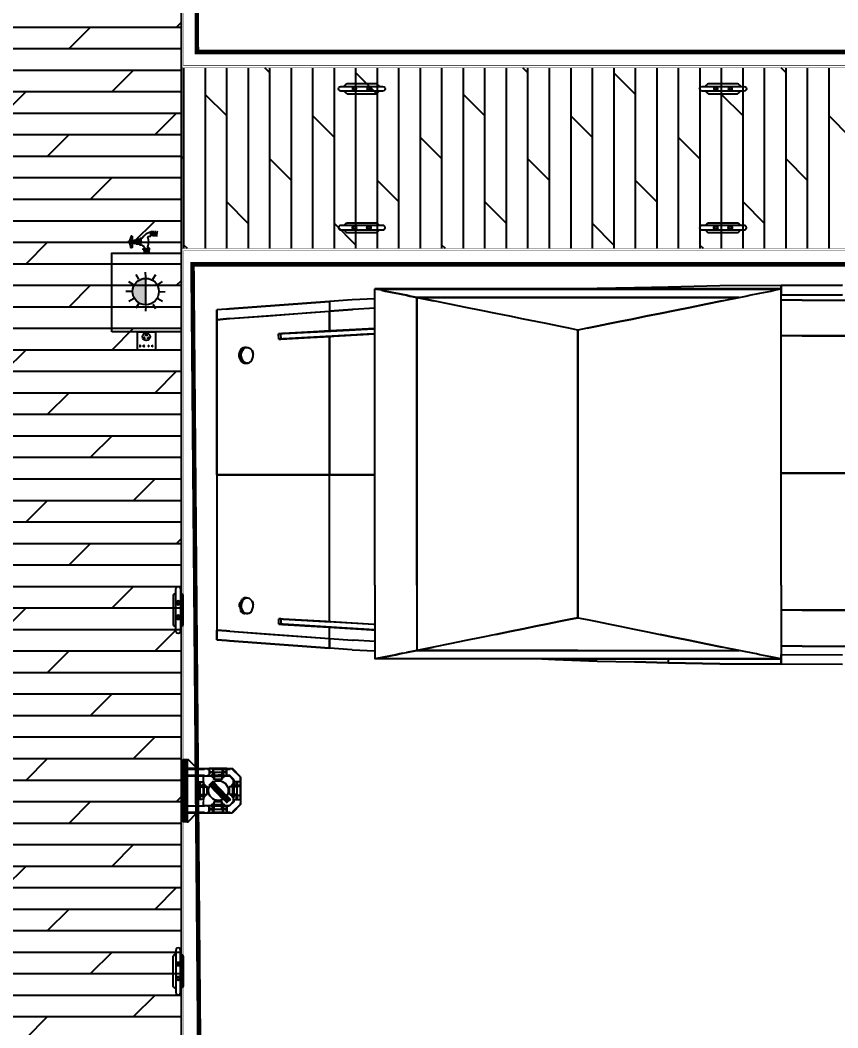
# Model space of a CAD drawing. Header units: millimetres. Extents: x -1003406 to 3312184, y 81337 to 716393.
# Drawn here: x 1480124 to 1489177, y 381044 to 392198 of the extents above; entities that cross this region are included whole.
import ezdxf

# ---------------------------------------------------------------- set-up
doc = ezdxf.new("R2010")
doc.units = ezdxf.units.MM
doc.header["$LTSCALE"] = 10
for name, pattern in [('CENTER2', [28.575, 19.05, -3.175, 3.175, -3.175]), ('DASHED2', [0.375, 0.25, -0.125]), ('DOTE', [2.42, 2, -0.2, 0.02, -0.2])]:
    doc.linetypes.add(name, pattern=pattern)
doc.layers.get('0').update_dxf_attribs({"linetype": 'CONTINUOUS'})
doc.layers.get('Defpoints').update_dxf_attribs({"linetype": 'CONTINUOUS'})
for name, color, linetype in [('DOTE', 1, 'DOTE'), ('W- bollard系船栓', 4, 'CONTINUOUS'), ('W-_ANTICOLLISION防撞措施', 192, 'CONTINUOUS'), ('W-bridge approach引桥', 4, 'CONTINUOUS'), ('W-FLOAT_BOWL浮筒', 253, 'CONTINUOUS'), ('W-MOUNTING固定方式', 5, 'CONTINUOUS'), ('W-STEEL_FRAME钢架', 3, 'CONTINUOUS'), ('W-WOOD_FLOOR木地板', 30, 'CONTINUOUS'), ('配筋率', 61, 'CONTINUOUS')]:
    doc.layers.add(name, color=color, linetype=linetype)
doc.styles.add('STANDARD_T3', font='simplex.shx', dxfattribs={"width": 0.7, "bigfont": 'gbcbig.shx'})
doc.dimstyles.new('W&&200', dxfattribs={"dimtxt": 700, "dimasz": 200, "dimexe": 500, "dimexo": 600, "dimgap": 200, "dimtad": 1, "dimdec": 0, "dimzin": 0, "dimdsep": 46, "dimtxsty": 'STANDARD_T3', "dimcen": 0.09, "dimclrd": 1, "dimclre": 1, "dimclrt": 7, "dimazin": 2, "dimtfac": 1, "dimtdec": 0, "dimtix": 1, "dimtmove": 2, "dimatfit": 3, "dimfxl": 100, "dimtolj": 1, "dimtzin": 0, "dimarcsym": 0})
doc.dimstyles.new('W&&5', dxfattribs={"dimtxt": 17.5, "dimasz": 5, "dimexe": 12.5, "dimexo": 15, "dimgap": 5, "dimtad": 1, "dimdec": 0, "dimzin": 0, "dimdsep": 46, "dimtxsty": 'STANDARD_T3', "dimcen": 0.09, "dimclrd": 1, "dimclre": 1, "dimclrt": 7, "dimazin": 2, "dimtfac": 1, "dimtdec": 0, "dimtix": 1, "dimtmove": 2, "dimatfit": 3, "dimfxl": 100, "dimtolj": 1, "dimtzin": 0, "dimarcsym": 0})

# ---------------------------------------------------------------- blocks, each defined once
blk = doc.blocks.new('*U190')
blk.add_lwpolyline([(-12, 0), (-12, 2.5), (12, 2.5), (12, 0)], close=True)
blk = doc.blocks.new('*U189')
at = {"color": 8, "linetype": 'Continuous', "lineweight": 15}
for p, q in [((-1, 2), (-2, 1)), ((0, 1), (0, -1)), ((-1, -2), (-2, -1))]:
    blk.add_line(p, q, dxfattribs=at)
at = {"color": 7, "linetype": 'Continuous', "lineweight": 15}
for p, q in [((16, 1), (0, 1)), ((0, 0), (19, 0)), ((16, 1), (16, 0)), ((19, -1), (19, 0)), ((0, -1), (19, -1))]:
    blk.add_line(p, q, dxfattribs=at)
for centre, radius, start, end in [((-3, 0), 2.9, 41.3178, 318.6822), ((-3, 0), 1.45, 41.3178, 318.6822), ((0, 3), 2.82, 221.3178, 270), ((0, -3), 2.82, 90, 138.6822), ((0, 3), 1.37, 221.3178, 270), ((0, -3), 1.37, 90, 138.6822)]:
    blk.add_arc(centre, radius, start, end, dxfattribs=at)
blk = doc.blocks.new('无头销轴_B型_D12X150')
at = {"color": 0}
for p, q in [((-72, 6), (-72, -6)), ((72, 6), (72, -6))]:
    blk.add_line(p, q, dxfattribs=at)
blk.add_lwpolyline([(-75, 4), (-75, -4), (-72, -6), (72, -6), (75, -4), (75, 4), (72, 6), (-72, 6)], close=True, dxfattribs=at)
for centre in [(-70, 0), (70, 0)]:
    blk.add_circle(centre, 1.6, dxfattribs=at)
blk = doc.blocks.new('A$C1EDE4923')
at = {"color": 3, "linetype": 'CENTER2', "ltscale": 0.5}
for p, q in [((-235, 120), (-254, 120)), ((-146, 120), (-127, 120)), ((-284, 80), (-260, 80)), ((-272, 68), (-272, 92)), ((-97, 80), (-121, 80)), ((-109, 68), (-109, 92))]:
    blk.add_line(p, q, dxfattribs=at)
at = {"linetype": 'DASHED2'}
for p, q in [((-240, 126), (-249, 126)), ((-240, 113), (-249, 113)), ((-235, 126), (-145, 126)), ((-235, 113), (-145, 113)), ((-141, 126), (-132, 126)), ((-141, 113), (-132, 113))]:
    blk.add_line(p, q, dxfattribs=at)
at = {"color": 3, "linetype": 'CENTER2'}
blk.add_line((-241, 120), (-140, 120), dxfattribs=at)
for p, q in [((-232, 80), (-232, 160)), ((-148, 80), (-148, 160))]:
    blk.add_line(p, q)
for points in [[(-94, 40), (-94, 120), (-287, 120), (-287, 40)], [(-249, 142), (-240, 142), (-240, 40), (-249, 40)], [(-232, 160), (-148, 160), (-145, 157), (-145, 83), (-148, 80), (-232, 80), (-235, 83), (-235, 157)], [(-132, 142), (-141, 142), (-141, 40), (-132, 40)]]:
    blk.add_lwpolyline(points, close=True)
for centre in [(-272, 80), (-109, 80)]:
    blk.add_circle(centre, 7)
at = {"xscale": -1}
for name, p, rotation in [('无头销轴_B型_D12X150', (-190, 120), 180), ('*U189', (-260, 114), 270), ('*U190', (-249, 120), 90), ('*U190', (-237, 120), 90)]:
    blk.add_blockref(name, p, dxfattribs=dict(at, rotation=rotation))
for name, p, rotation in [('*U190', (-143, 120), 270), ('*U190', (-132, 120), 270), ('*U189', (-121, 114), 90)]:
    blk.add_blockref(name, p, dxfattribs=dict(rotation=rotation))
blk = doc.blocks.new('*D175')
at = {"color": 1, "lineweight": -2, "transparency": 16777216}
for p, q in [((-78, 311), (78, 464)), ((121, 506), (82, 468)), ((-82, 307), (-85, 304))]:
    blk.add_line(p, q, dxfattribs=at)
at = {"color": 1, "transparency": 16777216}
for points in [[(81, 468), (82, 467), (78, 464)], [(-82, 308), (-81, 307), (-78, 311)]]:
    blk.add_solid(points, dxfattribs=at)
at = {"layer": 'Defpoints', "color": 0, "transparency": 16777216}
for p in [(78, 464), (-78, 311)]:
    blk.add_point(p, dxfattribs=at)
at = {"color": 7, "transparency": 16777216, "insert": (93, 499), "char_height": 17.5, "attachment_point": 5, "rotation": 44.4737, "style": 'STANDARD_T3'}
blk.add_mtext('\\A1;∅219', dxfattribs=at)
blk = doc.blocks.new('A$C5dbce5db')
blk.add_hatch(color=3).paths.add_polyline_path([(793, 392, 1), (501, 392)])
at = {"color": 5}
for p, q in [((37, 450), (53, 450)), ((37, 415), (53, 415)), ((37, 356), (53, 356)), ((124, 403), (140, 403)), ((124, 368), (140, 368)), ((37, 321), (53, 321))]:
    blk.add_line(p, q, dxfattribs=at)
blk.add_line((501, 392), (793, 392))
at = {"color": 3}
blk.add_lwpolyline([(200, 768), (1071, 768), (1071, 0), (200, 0)], close=True, dxfattribs=at)
at = {"color": 0}
for points in [[(567, 528), (537, 578)], [(649, 551), (647, 611)], [(724, 531), (753, 579)], [(510, 471), (463, 501)], [(786, 469), (836, 499)], [(490, 391), (430, 394)], [(804, 392), (863, 394)], [(508, 315), (458, 285)], [(570, 257), (540, 205)], [(644, 232), (647, 178)], [(727, 255), (757, 205)], [(784, 312), (836, 282)]]:
    blk.add_lwpolyline(points, dxfattribs=at)
at = {"color": 3}
for points in [[(1260, 543), (1136, 543), (1131, 554), (1186, 568)], [(1179, 541), (1186, 579), (1208, 578)], [(1208, 578), (1212, 545)], [(1260, 543), (1261, 554), (1208, 572)], [(1157, 429), (1159, 456)], [(1234, 447), (1158, 450)], [(1170, 461), (1159, 456)], [(1234, 452), (1159, 456)], [(1170, 461), (1171, 477)], [(1170, 461), (1224, 458), (1234, 452)], [(1171, 477), (1176, 482), (1181, 476)], [(1215, 496), (1177, 498), (1176, 482)], [(1219, 480), (1176, 482)], [(1211, 523), (1184, 519), (1178, 514)], [(1178, 509), (1178, 514)], [(1215, 507), (1178, 509)], [(1181, 476), (1209, 480)], [(1181, 476), (1181, 460)], [(1182, 498), (1183, 509)], [(1185, 541), (1184, 519)], [(1189, 519), (1188, 508)], [(1206, 540), (1205, 524)], [(1205, 524), (1205, 508)], [(1208, 459), (1209, 480), (1225, 480)], [(1209, 497), (1210, 507)], [(1211, 523), (1216, 518), (1215, 507)], [(1215, 496), (1219, 480)], [(1224, 458), (1225, 480)], [(1259, 413), (1239, 430), (1234, 452)], [(1075, 406), (1073, 362)], [(1100, 367), (1073, 362)], [(1102, 404), (1075, 406)], [(1081, 411), (1078, 357)], [(1111, 361), (1078, 357)], [(1108, 409), (1081, 411)], [(1102, 410), (1100, 361)], [(1122, 371), (1106, 372)], [(1123, 398), (1107, 399)], [(1108, 420), (1124, 419)], [(1108, 420), (1110, 350), (1126, 349)], [(1123, 398), (1122, 371), (1126, 349)], [(1124, 419), (1123, 398)], [(1135, 408), (1124, 409)], [(1126, 349), (1133, 365), (1149, 370)], [(1157, 429), (1151, 413), (1135, 408)], [(1241, 370), (1197, 362), (1149, 370)], [(1241, 370), (1257, 364), (1262, 348)], [(1259, 413), (1290, 384), (1305, 351), (1310, 335)], [(1262, 348), (1261, 337)], [(1261, 337), (1310, 335)], [(1266, 326), (1266, 331), (1266, 337)], [(1268, 261), (1266, 337)], [(1271, 326), (1272, 331), (1272, 336)], [(1277, 325), (1277, 331), (1277, 336)], [(1279, 260), (1277, 336)], [(1282, 325), (1282, 331), (1283, 336)], [(1288, 325), (1288, 330), (1288, 336)], [(1290, 260), (1288, 336)], [(1293, 319), (1293, 325), (1293, 335)], [(1298, 319), (1298, 324), (1299, 335)], [(1301, 259), (1299, 335)], [(1304, 319), (1304, 324), (1304, 335)], [(1263, 261), (1263, 267), (1264, 277)], [(1264, 283), (1264, 288), (1265, 299)], [(1265, 304), (1265, 310), (1266, 321)], [(1269, 283), (1269, 288), (1270, 299)], [(1274, 261), (1274, 266), (1274, 271), (1269, 277)], [(1270, 304), (1271, 309), (1271, 320)], [(1274, 261), (1274, 266), (1274, 277)], [(1275, 282), (1275, 288), (1275, 298)], [(1276, 304), (1276, 309), (1276, 320)], [(1280, 277), (1280, 282), (1281, 298)], [(1281, 303), (1281, 309), (1282, 320)], [(1284, 260), (1285, 271)], [(1284, 260), (1285, 271)], [(1285, 276), (1285, 282), (1286, 293)], [(1286, 298), (1286, 303), (1287, 319)], [(1295, 260), (1295, 265), (1290, 271)], [(1291, 276), (1291, 281), (1291, 292)], [(1292, 298), (1292, 303), (1292, 314)], [(1295, 260), (1296, 270)], [(1296, 276), (1296, 281), (1297, 292)], [(1297, 297), (1297, 303), (1298, 314)], [(1301, 275), (1302, 281), (1302, 292)], [(1306, 259), (1306, 264), (1301, 270)], [(1302, 297), (1303, 302), (1303, 313)], [(1306, 259), (1307, 270)], [(1307, 275), (1307, 281), (1308, 291)], [(1308, 297), (1308, 302), (1309, 313)], [(1309, 318), (1309, 324), (1310, 335)]]:
    blk.add_lwpolyline(points, dxfattribs=at)
blk.add_lwpolyline([(0, 484), (200, 484), (200, 284), (0, 284)], close=True)
at = {"color": 0}
blk.add_circle((647, 392), 146, dxfattribs=at)
at = {"color": 5}
for centre, radius in [((147, 386), 41.3), ((167, 386), 8)]:
    blk.add_circle(centre, radius, dxfattribs=at)
for centre, start, end in [((45, 450), 0, 180), ((45, 415), 180, 0), ((45, 356), 0, 180), ((132, 403), 0, 180), ((132, 368), 180, 0), ((45, 321), 180, 0)]:
    blk.add_arc(centre, 8, start, end, dxfattribs=at)
blk = doc.blocks.new('$matou$00000081')
at = {"elevation": 0}
for points in [[(115.4, -12.5, 1.151757), (115.4, 12.5), (-115.4, 12.5, 1.151757), (-115.4, -12.5), (115.4, -12.5)], [(-96.2, 12.5, -0.182727), (-79.9, 27.6), (80.9, 27.6, -0.182727), (97.2, 12.5)], [(97.2, -12.5, -0.182727), (80.9, -27.6), (-79.9, -27.6, -0.182727), (-96.2, -12.5, -0.127039)]]:
    blk.add_lwpolyline(points, format="xyb", dxfattribs=at)
for centre, radius in [((-39.5, 0, 0), 10.9), ((-39.5, 0, 0), 7.27), ((40.5, 0, 0), 10.9), ((40.5, 0, 0), 7.27)]:
    blk.add_circle(centre, radius)
blk = doc.blocks.new('*U655')
at = {"layer": 'W- bollard系船栓', "xscale": 2, "yscale": -2, "rotation": 180}
blk.add_blockref('$matou$00000081', (0, 0, 0), dxfattribs=at)
blk = doc.blocks.new('*U656')
at = {"layer": 'W- bollard系船栓', "color": 0, "linetype": 'ByBlock', "lineweight": -2, "transparency": 16777216}
for p in [(0, 0), (4000, 0)]:
    blk.add_blockref('*U655', p, dxfattribs=at)
blk = doc.blocks.new('*U653')
at = {"layer": 'W- bollard系船栓', "xscale": 2, "yscale": -2, "rotation": 180}
blk.add_blockref('$matou$00000081', (0, 0, 0), dxfattribs=at)
blk = doc.blocks.new('*U654')
at = {"layer": 'W- bollard系船栓', "color": 0, "linetype": 'ByBlock', "lineweight": -2, "transparency": 16777216}
for p in [(0, 0), (4000, 0)]:
    blk.add_blockref('*U653', p, dxfattribs=at)
blk = doc.blocks.new('*D928')
at = {"layer": 'Defpoints', "color": 0, "transparency": 16777216}
for p in [(1497907, 399835), (1481907, 398669), (1497907, 391669)]:
    blk.add_point(p, dxfattribs=at)
at = {"layer": 'W-bridge approach引桥', "color": 1, "lineweight": -2, "transparency": 16777216}
for p, q in [((1481907, 399269), (1481907, 400335)), ((1497907, 399035), (1497907, 400335)), ((1482107, 399835), (1497707, 399835))]:
    blk.add_line(p, q, dxfattribs=at)
at = {"layer": 'W-bridge approach引桥', "color": 1, "transparency": 16777216}
for points in [[(1482107, 399869), (1482107, 399802), (1481907, 399835)], [(1497707, 399869), (1497707, 399802), (1497907, 399835)]]:
    blk.add_solid(points, dxfattribs=at)
at = {"layer": 'W-bridge approach引桥', "color": 7, "transparency": 16777216, "insert": (1489907, 400385), "char_height": 700, "attachment_point": 5, "style": 'STANDARD_T3'}
blk.add_mtext('\\A1;16000', dxfattribs=at)
blk = doc.blocks.new('$matou$00000062')
at = {"color": 0, "linetype": 'Continuous'}
for p, q in [((-1660, 7196), (-1651, 7300)), ((-1651, 7300), (-1660, 7196)), ((-1651, 7299), (-1554, 7300)), ((-1651, 7299), (-1651, 7300)), ((-1651, 7300), (-1554, 7300)), ((-1651, 7299), (-1554, 7300)), ((-1554, 7300), (-1651, 7300)), ((-1554, 7300), (-1651, 7300)), ((-1651, 7299), (-1554, 7299)), ((-1606, 7300), (-1606, 7300)), ((-1606, 7300), (-1606, 7300)), ((-1563, 7196), (-1554, 7299)), ((-1554, 7299), (-1563, 7196)), ((-1563, 7196), (-1554, 7299)), ((0, 7300), (-1554, 7300)), ((0, 7300), (-1554, 7300)), ((-1554, 7300), (-1554, 7299)), ((0, 7300), (0, 7196)), ((0, 7196), (0, 7300)), ((1554, 7300), (0, 7300)), ((0, 7300), (1554, 7300)), ((0, 7196), (0, 7300)), ((0, 7196), (0, 7300)), ((1554, 7300), (1651, 7300)), ((1554, 7300), (1651, 7300)), ((1554, 7299), (1554, 7300)), ((1651, 7300), (1554, 7300)), ((1651, 7300), (1554, 7299)), ((1651, 7300), (1554, 7299)), ((1563, 7196), (1554, 7299)), ((1554, 7299), (1563, 7196)), ((1651, 7299), (1554, 7299)), ((1563, 7196), (1554, 7299)), ((1606, 7300), (1606, 7300)), ((1606, 7300), (1606, 7300)), ((1660, 7196), (1651, 7300)), ((1660, 7196), (1651, 7300)), ((1651, 7300), (1651, 7299)), ((-1663, 7162), (-1660, 7196)), ((-1660, 7196), (-1663, 7162)), ((-1563, 7196), (-1566, 7158)), ((-1563, 7196), (-1566, 7158)), ((-1566, 7158), (-1563, 7196)), ((0, 7196), (0, 6742)), ((0, 6742), (0, 7196)), ((0, 7196), (0, 6742)), ((0, 6742), (0, 7196)), ((1566, 7158), (1563, 7196)), ((1563, 7196), (1566, 7158)), ((1563, 7196), (1566, 7158)), ((1663, 7162), (1660, 7196)), ((1660, 7196), (1663, 7162)), ((-1735, 6085), (-1663, 7162)), ((-1735, 6085), (-1663, 7162)), ((-1735, 6084), (-1663, 7162)), ((-1735, 6085), (-1663, 7162)), ((-1663, 7162), (-1735, 6084)), ((-1735, 6084), (-1663, 7162)), ((-1663, 7162), (-1663, 7162)), ((-1566, 7158), (-1638, 6084)), ((-1566, 7158), (-1638, 6084)), ((-1566, 7158), (-1594, 6742)), ((1566, 7158), (1638, 6084)), ((1566, 7158), (1638, 6084)), ((1566, 7158), (1594, 6742)), ((1663, 7162), (1735, 6084)), ((1663, 7162), (1735, 6084)), ((1663, 7162), (1663, 7162)), ((1735, 6085), (1663, 7162)), ((1735, 6085), (1663, 7162)), ((1735, 6084), (1663, 7162)), ((1735, 6085), (1663, 7162)), ((-1384, 7019), (-1390, 7003)), ((-1390, 7003), (-1390, 6997)), ((-1390, 6981), (-1390, 7003)), ((-1390, 6981), (-1390, 7003)), ((-1390, 6981), (-1384, 6998)), ((-1384, 6998), (-1390, 6981)), ((-1390, 6965), (-1390, 6986)), ((-1390, 6965), (-1390, 6986)), ((-1390, 6965), (-1390, 6981)), ((-1390, 6981), (-1390, 6965)), ((-1385, 6948), (-1390, 6965)), ((-1390, 6965), (-1385, 6948)), ((-1374, 7034), (-1384, 7019)), ((-1384, 6998), (-1384, 7019)), ((-1384, 6998), (-1384, 7019)), ((-1384, 6998), (-1374, 7012)), ((-1374, 7012), (-1384, 6998)), ((-1374, 7034), (-1359, 7045)), ((-1374, 7012), (-1374, 7034)), ((-1374, 7034), (-1374, 7012)), ((-1374, 7012), (-1359, 7024)), ((-1374, 7012), (-1359, 7024)), ((-1359, 7045), (-1359, 7024)), ((-1359, 7024), (-1359, 7045)), ((-1359, 7024), (-1341, 7032)), ((-1341, 7032), (-1359, 7024)), ((-1341, 7032), (-1341, 7054)), ((-1341, 7032), (-1341, 7054)), ((-1341, 7032), (-1321, 7036)), ((-1321, 7036), (-1341, 7032)), ((-1321, 7036), (-1321, 7058)), ((-1321, 7036), (-1321, 7058)), ((-1300, 7057), (-1321, 7058)), ((-1300, 7036), (-1321, 7036)), ((-1300, 7036), (-1321, 7036)), ((-1300, 7036), (-1300, 7057)), ((-1300, 7036), (-1300, 7057)), ((-1280, 7053), (-1300, 7057)), ((-1280, 7031), (-1300, 7036)), ((-1280, 7031), (-1300, 7036)), ((-1280, 7031), (-1280, 7053)), ((-1280, 7031), (-1280, 7053)), ((-1263, 7023), (-1280, 7031)), ((-1263, 7023), (-1280, 7031)), ((-1263, 7023), (-1263, 7044)), ((-1263, 7044), (-1263, 7023)), ((-1248, 7010), (-1263, 7023)), ((-1248, 7010), (-1263, 7023)), ((-1248, 7032), (-1248, 7010)), ((-1248, 7010), (-1248, 7032)), ((-1248, 7010), (-1238, 6996)), ((-1238, 6996), (-1248, 7010)), ((-1238, 6996), (-1238, 7017)), ((-1238, 7017), (-1238, 6996)), ((-1233, 7001), (-1238, 7017)), ((-1233, 6979), (-1238, 6996)), ((-1233, 6979), (-1238, 6996)), ((-1233, 6979), (-1234, 6963)), ((-1234, 6963), (-1233, 6979)), ((-1233, 7001), (-1233, 6979)), ((-1233, 6979), (-1233, 7001)), ((1119, 7003), (1125, 7019)), ((1125, 7019), (1119, 7003)), ((1119, 6986), (1119, 7003)), ((1119, 7003), (1119, 6986)), ((1119, 6981), (1119, 7003)), ((1119, 6981), (1119, 7003)), ((1125, 6998), (1119, 6981)), ((1125, 6998), (1119, 6981)), ((1119, 6965), (1119, 6986)), ((1119, 6965), (1119, 6986)), ((1119, 6981), (1119, 6965)), ((1119, 6981), (1119, 6965)), ((1119, 6965), (1124, 6948)), ((1119, 6965), (1124, 6948)), ((1125, 7019), (1136, 7034)), ((1136, 7034), (1125, 7019)), ((1125, 6998), (1125, 7019)), ((1125, 6998), (1125, 7019)), ((1136, 7012), (1125, 6998)), ((1136, 7012), (1125, 6998)), ((1136, 7034), (1150, 7045)), ((1150, 7045), (1136, 7034)), ((1136, 7012), (1136, 7034)), ((1136, 7012), (1136, 7034)), ((1136, 7012), (1150, 7024)), ((1150, 7024), (1136, 7012)), ((1168, 7054), (1150, 7045)), ((1168, 7054), (1150, 7045)), ((1150, 7024), (1150, 7045)), ((1150, 7024), (1150, 7045)), ((1168, 7032), (1150, 7024)), ((1168, 7032), (1150, 7024)), ((1188, 7058), (1168, 7054)), ((1168, 7054), (1188, 7058)), ((1168, 7032), (1168, 7054)), ((1168, 7032), (1168, 7054)), ((1188, 7036), (1168, 7032)), ((1188, 7036), (1168, 7032)), ((1188, 7036), (1188, 7058)), ((1188, 7058), (1188, 7036)), ((1188, 7058), (1209, 7057)), ((1188, 7058), (1209, 7057)), ((1188, 7036), (1209, 7036)), ((1188, 7036), (1209, 7036)), ((1209, 7057), (1209, 7036)), ((1209, 7057), (1209, 7036)), ((1209, 7057), (1229, 7053)), ((1209, 7057), (1229, 7053)), ((1209, 7036), (1229, 7031)), ((1209, 7036), (1229, 7031)), ((1229, 7053), (1229, 7031)), ((1229, 7053), (1247, 7044)), ((1229, 7053), (1229, 7031)), ((1247, 7044), (1229, 7053)), ((1229, 7031), (1247, 7023)), ((1229, 7031), (1247, 7023)), ((1247, 7044), (1261, 7032)), ((1247, 7023), (1247, 7044)), ((1247, 7044), (1247, 7023)), ((1261, 7032), (1247, 7044)), ((1261, 7010), (1247, 7023)), ((1247, 7023), (1261, 7010)), ((1261, 7010), (1261, 7032)), ((1261, 7032), (1271, 7017)), ((1261, 7010), (1261, 7032)), ((1271, 7017), (1261, 7032)), ((1261, 7010), (1271, 6996)), ((1261, 7010), (1271, 6996)), ((1271, 7017), (1276, 7001)), ((1271, 6996), (1271, 7017)), ((1271, 6996), (1271, 7017)), ((1276, 7001), (1271, 7017)), ((1271, 6996), (1276, 6979)), ((1271, 6996), (1276, 6979)), ((1276, 6979), (1276, 7001)), ((1276, 6979), (1276, 7001)), ((1276, 6979), (1276, 6963)), ((1276, 6979), (1276, 6963)), ((-1375, 6934), (-1385, 6948)), ((-1385, 6948), (-1375, 6934)), ((-1361, 6921), (-1375, 6934)), ((-1375, 6934), (-1361, 6921)), ((-1361, 6921), (-1343, 6913)), ((-1361, 6921), (-1343, 6913)), ((-1343, 6913), (-1323, 6908)), ((-1343, 6913), (-1323, 6908)), ((-1323, 6908), (-1303, 6908)), ((-1323, 6908), (-1303, 6908)), ((-1283, 6912), (-1303, 6908)), ((-1303, 6908), (-1283, 6912)), ((-1265, 6920), (-1283, 6912)), ((-1283, 6912), (-1265, 6920)), ((-1265, 6920), (-1250, 6932)), ((-1265, 6920), (-1250, 6932)), ((-1239, 6946), (-1250, 6932)), ((-1250, 6932), (-1239, 6946)), ((-1239, 6946), (-1234, 6963)), ((-1239, 6946), (-1234, 6963)), ((1124, 6948), (1134, 6934)), ((1124, 6948), (1134, 6934)), ((1134, 6934), (1148, 6921)), ((1134, 6934), (1148, 6921)), ((1148, 6921), (1166, 6913)), ((1148, 6921), (1166, 6913)), ((1166, 6913), (1186, 6908)), ((1166, 6913), (1186, 6908)), ((1186, 6908), (1206, 6908)), ((1186, 6908), (1206, 6908)), ((1226, 6912), (1206, 6908)), ((1206, 6908), (1226, 6912)), ((1244, 6920), (1226, 6912)), ((1226, 6912), (1244, 6920)), ((1259, 6932), (1244, 6920)), ((1244, 6920), (1259, 6932)), ((1270, 6946), (1259, 6932)), ((1270, 6946), (1259, 6932)), ((1276, 6963), (1270, 6946)), ((1276, 6963), (1270, 6946)), ((-1594, 6742), (-1625, 6288)), ((0, 6742), (0, 6288)), ((0, 6288), (0, 6742)), ((0, 6742), (0, 6288)), ((0, 6288), (0, 6742)), ((1594, 6742), (1625, 6288)), ((-1527, 6077), (-1498, 6591)), ((-1497, 6606), (-1526, 6092)), ((-1497, 6585), (-1526, 6071)), ((-1497, 6585), (-1523, 6124)), ((-1523, 6124), (-1497, 6585)), ((-1498, 6591), (-1522, 6156)), ((-1522, 6156), (-1498, 6591)), ((-1498, 6573), (-1522, 6138)), ((-1498, 6573), (-1522, 6138)), ((-1498, 6591), (-1510, 6365)), ((-1498, 6591), (-1510, 6365)), ((-1510, 6364), (-1498, 6573)), ((-1498, 6573), (-1510, 6364)), ((-1509, 6377), (-1497, 6604)), ((-1497, 6604), (-1509, 6377)), ((-1509, 6377), (-1497, 6587)), ((-1497, 6587), (-1509, 6377)), ((-1496, 6611), (-1507, 6410)), ((-1498, 5607), (-1444, 6583)), ((-1497, 6606), (-1496, 6632)), ((-1497, 6606), (-1496, 6632)), ((-1496, 6611), (-1497, 6585)), ((-1497, 6585), (-1496, 6611)), ((-1497, 6604), (-1497, 6587)), ((-1497, 6587), (-1497, 6604)), ((-1496, 6632), (-1443, 6630)), ((-1496, 6611), (-1496, 6632)), ((-1496, 6632), (-1443, 6630)), ((-1496, 6632), (-1496, 6611)), ((-1443, 6610), (-1496, 6611)), ((-1443, 6610), (-1496, 6611)), ((-1444, 6583), (-1473, 6069)), ((-1443, 6610), (-1470, 6118)), ((-1444, 6583), (-1470, 6122)), ((-1470, 6122), (-1444, 6583)), ((-1444, 6583), (-1443, 6610)), ((-1443, 6610), (-1444, 6583)), ((-1443, 6610), (-1443, 6630)), ((-1443, 6610), (-1443, 6630)), ((1360, 6631), (1413, 6633)), ((1360, 6631), (1413, 6633)), ((1360, 6610), (1360, 6631)), ((1360, 6631), (1360, 6610)), ((1413, 6612), (1360, 6610)), ((1413, 6612), (1360, 6610)), ((1360, 6610), (1412, 5596)), ((1360, 6610), (1361, 6584)), ((1361, 6584), (1360, 6610)), ((1361, 6584), (1387, 6070)), ((1361, 6584), (1385, 6122)), ((1412, 5596), (1361, 6584)), ((1385, 6122), (1361, 6584)), ((1414, 6607), (1413, 6633)), ((1413, 6612), (1413, 6633)), ((1413, 6612), (1413, 6633)), ((1414, 6607), (1413, 6633)), ((1414, 6586), (1413, 6612)), ((1413, 6612), (1414, 6586)), ((1414, 6607), (1440, 6092)), ((1414, 6605), (1425, 6378)), ((1414, 6605), (1425, 6378)), ((1414, 6605), (1414, 6588)), ((1414, 6605), (1414, 6588)), ((1414, 6588), (1425, 6378)), ((1414, 6588), (1425, 6378)), ((1414, 6586), (1438, 6124)), ((1438, 6124), (1414, 6586)), ((1455, 5784), (1414, 6586)), ((1414, 6586), (1414, 6586)), ((1437, 6157), (1415, 6592)), ((1415, 6592), (1437, 6157)), ((1415, 6592), (1426, 6366)), ((1415, 6592), (1437, 6157)), ((1426, 6366), (1415, 6592)), ((1415, 6574), (1426, 6365)), ((1426, 6365), (1415, 6574)), ((1437, 6139), (1415, 6574)), ((1437, 6139), (1415, 6574)), ((-1522, 6156), (-1510, 6365)), ((-1522, 6156), (-1510, 6365)), ((-1510, 6364), (-1522, 6138)), ((-1522, 6138), (-1510, 6364)), ((-1511, 6352), (-1510, 6364)), ((-1509, 6377), (-1510, 6365)), ((-1510, 6364), (-1510, 6364)), ((1426, 6366), (1425, 6378)), ((1426, 6365), (1425, 6365)), ((1426, 6366), (1437, 6157)), ((1426, 6366), (1437, 6157)), ((1427, 6353), (1426, 6365)), ((1426, 6365), (1437, 6139)), ((1437, 6139), (1426, 6365)), ((-1625, 6288), (-1638, 6084)), ((-1511, 6352), (-1523, 6125)), ((-1511, 6352), (-1523, 6125)), ((-1511, 6352), (-1523, 6142)), ((-1523, 6142), (-1511, 6352)), ((0, 6288), (0, 6084)), ((0, 6084), (0, 6288)), ((0, 6288), (0, 6084)), ((0, 6084), (0, 6288)), ((1438, 6126), (1427, 6353)), ((1427, 6353), (1438, 6126)), ((1438, 6143), (1427, 6353)), ((1438, 6143), (1427, 6353)), ((1625, 6288), (1638, 6084)), ((1441, 6078), (1437, 6157)), ((-1752, 5841), (-1735, 6084)), ((-1752, 5841), (-1735, 6084)), ((-1735, 6085), (-1735, 6084)), ((-1735, 6084), (-1638, 6084)), ((-1638, 6084), (-1735, 6084)), ((-1638, 6084), (-1656, 5838)), ((-1638, 6084), (-1656, 5838)), ((-1638, 6084), (-1656, 5838)), ((-1638, 6084), (-1526, 6084)), ((-1638, 6084), (-1526, 6084)), ((-1552, 5596), (-1525, 6092)), ((-1526, 6092), (-1552, 5630)), ((-1526, 6092), (-1552, 5630)), ((-1552, 5596), (-1526, 6071)), ((-1551, 5642), (-1527, 6077)), ((-1551, 5642), (-1527, 6077)), ((-1527, 6059), (-1551, 5624)), ((-1527, 6059), (-1551, 5624)), ((-1527, 6077), (-1539, 5851)), ((-1527, 6077), (-1539, 5851)), ((-1527, 6059), (-1539, 5850)), ((-1539, 5850), (-1527, 6059)), ((-1526, 6090), (-1538, 5863)), ((-1538, 5863), (-1526, 6090)), ((-1538, 5863), (-1526, 6073)), ((-1526, 6073), (-1538, 5863)), ((-1527, 6077), (-1522, 6156)), ((-1526, 6071), (-1523, 6124)), ((-1526, 6071), (-1523, 6124)), ((-1526, 6092), (-1526, 6094)), ((-1526, 6092), (-1526, 6094)), ((-1526, 6073), (-1526, 6090)), ((-1526, 6073), (-1526, 6090)), ((-1523, 6146), (-1523, 6144)), ((-1523, 6146), (-1523, 6144)), ((-1523, 6142), (-1523, 6125)), ((-1523, 6142), (-1522, 6142)), ((-1523, 6142), (-1523, 6125)), ((-1522, 6142), (-1523, 6142)), ((-1498, 5607), (-1473, 6069)), ((-1498, 5607), (-1473, 6069)), ((-1473, 6069), (-1470, 6122)), ((-1473, 6069), (-1470, 6122)), ((-1472, 6084), (0, 6084)), ((-1472, 6084), (0, 6084)), ((0, 5596), (0, 6084)), ((0, 5596), (0, 6084)), ((1387, 6084), (0, 6084)), ((0, 6084), (0, 5596)), ((0, 6084), (0, 5596)), ((0, 6084), (1387, 6084)), ((1387, 6070), (1385, 6122)), ((1387, 6070), (1385, 6122)), ((1412, 5596), (1387, 6070)), ((1437, 6143), (1438, 6143)), ((1438, 6143), (1437, 6143)), ((1438, 6145), (1438, 6147)), ((1438, 6145), (1438, 6147)), ((1438, 6143), (1438, 6126)), ((1438, 6126), (1438, 6143)), ((1438, 6124), (1452, 5841)), ((1440, 6072), (1438, 6122)), ((1440, 6072), (1438, 6122)), ((1440, 6092), (1440, 6094)), ((1440, 6094), (1440, 6092)), ((1440, 6092), (1464, 5630)), ((1464, 5630), (1440, 6092)), ((1440, 6090), (1452, 5863)), ((1452, 5863), (1440, 6090)), ((1440, 6090), (1440, 6073)), ((1440, 6090), (1440, 6073)), ((1440, 6073), (1452, 5863)), ((1452, 5863), (1440, 6073)), ((1464, 5610), (1440, 6072)), ((1440, 6072), (1464, 5610)), ((1638, 6084), (1441, 6084)), ((1441, 6084), (1638, 6084)), ((1452, 5851), (1441, 6078)), ((1452, 5851), (1441, 6078)), ((1466, 5596), (1441, 6078)), ((1463, 5642), (1441, 6078)), ((1441, 6078), (1463, 5642)), ((1441, 6060), (1452, 5851)), ((1452, 5851), (1441, 6060)), ((1465, 5596), (1441, 6060)), ((1638, 6084), (1656, 5838)), ((1656, 5838), (1638, 6084)), ((1735, 6084), (1638, 6084)), ((1735, 6084), (1638, 6084)), ((1638, 6084), (1656, 5838)), ((1735, 6085), (1735, 6084)), ((1752, 5841), (1735, 6084)), ((1752, 5841), (1735, 6084)), ((-1538, 5863), (-1539, 5851)), ((1452, 5851), (1452, 5863)), ((-1752, 5841), (-1764, 5596)), ((-1752, 5841), (-1764, 5596)), ((-1668, 5596), (-1656, 5829)), ((-1668, 5596), (-1656, 5829)), ((-1656, 5838), (-1656, 5829)), ((-1656, 5838), (-1656, 5829)), ((-1539, 5838), (-1552, 5628)), ((-1552, 5628), (-1539, 5838)), ((-1551, 5642), (-1539, 5851)), ((-1551, 5642), (-1539, 5851)), ((-1551, 5624), (-1539, 5850)), ((-1551, 5624), (-1539, 5850)), ((-1539, 5838), (-1551, 5611)), ((-1539, 5838), (-1551, 5611)), ((-1542, 5784), (-1551, 5609)), ((-1551, 5609), (-1542, 5784)), ((-1538, 5850), (-1539, 5850)), ((-1539, 5838), (-1539, 5850)), ((1463, 5624), (1452, 5851)), ((1452, 5851), (1463, 5624)), ((1452, 5851), (1452, 5850)), ((1453, 5839), (1452, 5851)), ((1452, 5851), (1463, 5642)), ((1452, 5851), (1463, 5642)), ((1453, 5839), (1464, 5612)), ((1464, 5612), (1453, 5839)), ((1464, 5629), (1453, 5839)), ((1464, 5629), (1453, 5839)), ((1656, 5829), (1656, 5838)), ((1656, 5829), (1656, 5838)), ((1668, 5596), (1656, 5829)), ((1668, 5596), (1656, 5829)), ((1668, 5596), (1656, 5829)), ((1764, 5596), (1752, 5841)), ((1764, 5596), (1752, 5841)), ((1404, 5751), (1411, 5608)), ((1411, 5608), (1404, 5751)), ((-1844, 3408), (-1844, 5596)), ((-1844, 3408), (-1844, 5596)), ((-1844, 5596), (-1837, 5560)), ((-1837, 5560), (-1844, 5596)), ((-1104, 5596), (-1844, 5596)), ((-1104, 5596), (-1844, 5596)), ((-1837, 5560), (-1830, 5522)), ((-1830, 5522), (-1837, 5560)), ((-1553, 5596), (-1551, 5642)), ((-1552, 5630), (-1553, 5596)), ((-1552, 5632), (-1552, 5630)), ((-1552, 5630), (-1552, 5632)), ((-1552, 5628), (-1551, 5611)), ((-1552, 5628), (-1551, 5628)), ((-1552, 5628), (-1551, 5611)), ((-1551, 5628), (-1552, 5628)), ((-1552, 5596), (-1551, 5624)), ((-1551, 5609), (-1552, 5596)), ((-1552, 5596), (-1551, 5609)), ((-1499, 5596), (-1498, 5607)), ((-1499, 5596), (-1498, 5607)), ((-1498, 5607), (-1499, 5596)), ((-1499, 5596), (-1498, 5607)), ((-1104, 5596), (1862, 5596)), ((-1104, 5596), (1862, 5596)), ((1412, 5596), (1411, 5608)), ((1466, 5596), (1463, 5642)), ((1466, 5596), (1463, 5642)), ((1463, 5629), (1464, 5629)), ((1464, 5629), (1463, 5629)), ((1464, 5630), (1464, 5633)), ((1464, 5630), (1464, 5633)), ((1464, 5630), (1466, 5596)), ((1464, 5630), (1466, 5596)), ((1464, 5612), (1464, 5629)), ((1464, 5629), (1464, 5612)), ((1465, 5596), (1464, 5610)), ((1465, 5596), (1464, 5610)), ((1464, 5610), (1465, 5596)), ((1848, 5522), (1855, 5560)), ((1848, 5522), (1855, 5560)), ((1862, 5596), (1855, 5560)), ((1855, 5560), (1862, 5596)), ((1855, 1256), (1855, 5560)), ((1862, 5596), (1862, 1219)), ((1862, 1219), (1862, 5596)), ((-1830, 5522), (-1823, 5485)), ((-1823, 5485), (-1830, 5522)), ((-1823, 5485), (-1816, 5447)), ((-1816, 5447), (-1823, 5485)), ((1841, 5485), (1834, 5447)), ((1834, 5447), (1841, 5485)), ((1848, 5522), (1841, 5485)), ((1841, 5485), (1848, 5522)), ((-1816, 5447), (-1809, 5408)), ((-1809, 5408), (-1816, 5447)), ((-1809, 5408), (-1801, 5370)), ((-1801, 5370), (-1809, 5408)), ((-1801, 5370), (-1794, 5332)), ((-1794, 5332), (-1801, 5370)), ((1819, 5370), (1812, 5332)), ((1812, 5332), (1819, 5370)), ((1827, 5408), (1819, 5370)), ((1819, 5370), (1827, 5408)), ((1834, 5447), (1827, 5408)), ((1827, 5408), (1834, 5447)), ((-1794, 5332), (-1787, 5294)), ((-1787, 5294), (-1794, 5332)), ((-1787, 5294), (-1780, 5256)), ((-1787, 5294), (-1780, 5256)), ((-1780, 5256), (-1773, 5218)), ((-1773, 5218), (-1780, 5256)), ((1798, 5256), (1791, 5218)), ((1791, 5218), (1798, 5256)), ((1805, 5294), (1798, 5256)), ((1798, 5256), (1805, 5294)), ((1812, 5332), (1805, 5294)), ((1805, 5294), (1812, 5332)), ((-1773, 5218), (-1766, 5181)), ((-1766, 5181), (-1773, 5218)), ((-1766, 5181), (-1759, 5144)), ((-1759, 5144), (-1766, 5181)), ((1784, 5181), (1777, 5144)), ((1777, 5144), (1784, 5181)), ((1791, 5218), (1784, 5181)), ((1784, 5181), (1791, 5218)), ((-1759, 3408), (-1759, 5144)), ((-1759, 5144), (-1759, 3408)), ((-1104, 5144), (-1759, 5144)), ((-1104, 5144), (-1759, 5144)), ((-1725, 4963), (-1759, 5144)), ((-1104, 5144), (-1759, 5144)), ((-1759, 5144), (-1725, 4963)), ((-1759, 5144), (-1759, 3408)), ((-1104, 5144), (1777, 5144)), ((1777, 5144), (-1104, 5144)), ((-1104, 5144), (1777, 5144)), ((1777, 5144), (1743, 4963)), ((1743, 4963), (1777, 5144)), ((1777, 5144), (1777, 1672)), ((1777, 1672), (1777, 5144)), ((1777, 5144), (1777, 1672)), ((-1692, 4787), (-1725, 4963)), ((-1692, 4787), (-1725, 4963)), ((1710, 4787), (1743, 4963)), ((1710, 4787), (1743, 4963)), ((-1659, 4616), (-1692, 4787)), ((-1659, 4616), (-1692, 4787)), ((1677, 4616), (1710, 4787)), ((1677, 4616), (1710, 4787)), ((-1628, 4451), (-1659, 4616)), ((-1628, 4451), (-1659, 4616)), ((1646, 4451), (1677, 4616)), ((1646, 4451), (1677, 4616)), ((-1598, 4292), (-1628, 4451)), ((-1598, 4292), (-1628, 4451)), ((1616, 4292), (1646, 4451)), ((1616, 4292), (1646, 4451)), ((-1570, 4141), (-1598, 4292)), ((-1598, 4292), (-1570, 4141)), ((1588, 4141), (1616, 4292)), ((1588, 4141), (1616, 4292)), ((-1542, 3996), (-1570, 4141)), ((-1570, 4141), (-1542, 3996)), ((1560, 3996), (1588, 4141)), ((1560, 3996), (1588, 4141)), ((-1517, 3860), (-1542, 3996)), ((-1542, 3996), (-1517, 3860)), ((1535, 3860), (1560, 3996)), ((1535, 3860), (1560, 3996)), ((-1493, 3733), (-1517, 3860)), ((-1517, 3860), (-1493, 3733)), ((1511, 3733), (1535, 3860)), ((1511, 3733), (1535, 3860)), ((-1849, 3652), (-1844, 3796)), ((-1844, 3796), (-1849, 3652)), ((-1866, 3199), (-1849, 3652)), ((-1849, 3652), (-1866, 3199)), ((-1849, 3652), (-1844, 3652)), ((-1844, 3652), (-1849, 3652)), ((-1470, 3615), (-1493, 3733)), ((-1493, 3733), (-1470, 3615)), ((1488, 3615), (1511, 3733)), ((1488, 3615), (1511, 3733)), ((-1450, 3506), (-1470, 3615)), ((-1470, 3615), (-1450, 3506)), ((1468, 3506), (1488, 3615)), ((1468, 3506), (1488, 3615)), ((-1431, 3408), (-1450, 3506)), ((-1450, 3506), (-1431, 3408)), ((1449, 3408), (1468, 3506)), ((1449, 3408), (1468, 3506)), ((-1844, 3408), (-1844, 1219)), ((-1844, 1219), (-1844, 3408)), ((-1759, 3408), (-1759, 1672)), ((-1759, 3408), (-1759, 1672)), ((-1759, 3408), (-1759, 1672)), ((-1431, 3408), (-1450, 3309)), ((-1431, 3408), (-1450, 3309)), ((-1104, 3408), (-1431, 3408)), ((-1431, 3408), (-1104, 3408)), ((1449, 3408), (-1104, 3408)), ((-1104, 3408), (1449, 3408)), ((1449, 3403), (1449, 3413)), ((1468, 3309), (1449, 3408)), ((1468, 3309), (1449, 3408)), ((-1450, 3309), (-1470, 3201)), ((-1450, 3309), (-1470, 3201)), ((1488, 3201), (1468, 3309)), ((1468, 3309), (1488, 3201)), ((1862, 3312), (1866, 3199)), ((1866, 3199), (1862, 3312)), ((-1866, 3199), (-1874, 2799)), ((-1866, 3199), (-1874, 2799)), ((-1470, 3201), (-1493, 3083)), ((-1470, 3201), (-1493, 3083)), ((1511, 3083), (1488, 3201)), ((1488, 3201), (1511, 3083)), ((1866, 3199), (1874, 2799)), ((1874, 2799), (1866, 3199)), ((-1493, 3083), (-1517, 2955)), ((-1493, 3083), (-1517, 2955)), ((1535, 2955), (1511, 3083)), ((1511, 3083), (1535, 2955)), ((-1517, 2955), (-1542, 2819)), ((-1517, 2955), (-1542, 2819)), ((1560, 2819), (1535, 2955)), ((1535, 2955), (1560, 2819)), ((-1874, 2799), (-1881, 2435)), ((-1881, 2435), (-1874, 2799)), ((-1542, 2819), (-1570, 2675)), ((-1542, 2819), (-1570, 2675)), ((1588, 2675), (1560, 2819)), ((1560, 2819), (1588, 2675)), ((1881, 2435), (1874, 2799)), ((1881, 2435), (1874, 2799)), ((-1570, 2675), (-1598, 2523)), ((-1570, 2675), (-1598, 2523)), ((1616, 2523), (1588, 2675)), ((1588, 2675), (1616, 2523)), ((-1598, 2523), (-1628, 2365)), ((-1628, 2365), (-1598, 2523)), ((1646, 2365), (1616, 2523)), ((1616, 2523), (1646, 2365)), ((-1893, 1878), (-1881, 2435)), ((-1881, 2435), (-1893, 1878)), ((-1844, 2435), (-1881, 2435)), ((-1844, 2435), (-1881, 2435)), ((1881, 2435), (1862, 2435)), ((1881, 2435), (1862, 2435)), ((1893, 1878), (1881, 2435)), ((1893, 1878), (1881, 2435)), ((-1659, 2199), (-1628, 2365)), ((-1628, 2365), (-1659, 2199)), ((1677, 2199), (1646, 2365)), ((1646, 2365), (1677, 2199)), ((-1692, 2029), (-1659, 2199)), ((-1659, 2199), (-1692, 2029)), ((1677, 2199), (1710, 2029)), ((1710, 2029), (1677, 2199)), ((-1692, 2029), (-1725, 1852)), ((-1725, 1852), (-1692, 2029)), ((1710, 2029), (1743, 1852)), ((1743, 1852), (1710, 2029)), ((-1895, 1217), (-1893, 1878)), ((-1893, 1878), (-1895, 1217)), ((-1759, 1672), (-1725, 1852)), ((-1759, 1672), (-1725, 1852)), ((1743, 1852), (1777, 1672)), ((1743, 1852), (1777, 1672)), ((1895, 1217), (1893, 1878)), ((1895, 1217), (1893, 1878)), ((-1773, 1598), (-1766, 1635)), ((-1773, 1598), (-1766, 1635)), ((-1766, 1635), (-1759, 1672)), ((-1766, 1635), (-1759, 1672)), ((1777, 1672), (1784, 1635)), ((1777, 1672), (1784, 1635)), ((1784, 1635), (1791, 1598)), ((1784, 1635), (1791, 1598)), ((-1794, 1484), (-1787, 1522)), ((-1794, 1484), (-1787, 1522)), ((-1787, 1522), (-1780, 1560)), ((-1787, 1522), (-1780, 1560)), ((-1780, 1560), (-1773, 1598)), ((-1780, 1560), (-1773, 1598)), ((1791, 1598), (1798, 1560)), ((1791, 1598), (1798, 1560)), ((1798, 1560), (1805, 1522)), ((1798, 1560), (1805, 1522)), ((1805, 1522), (1812, 1484)), ((1805, 1522), (1812, 1484)), ((-1809, 1407), (-1801, 1446)), ((-1809, 1407), (-1801, 1446)), ((-1801, 1446), (-1794, 1484)), ((-1801, 1446), (-1794, 1484)), ((1812, 1484), (1819, 1446)), ((1812, 1484), (1819, 1446)), ((1819, 1446), (1827, 1407)), ((1819, 1446), (1827, 1407)), ((-1830, 1293), (-1823, 1331)), ((-1830, 1293), (-1823, 1331)), ((-1823, 1331), (-1816, 1369)), ((-1823, 1331), (-1816, 1369)), ((-1816, 1369), (-1809, 1407)), ((-1816, 1369), (-1809, 1407)), ((1827, 1407), (1834, 1369)), ((1827, 1407), (1834, 1369)), ((1834, 1369), (1841, 1331)), ((1834, 1369), (1841, 1331)), ((1841, 1331), (1848, 1293)), ((1841, 1331), (1848, 1293)), ((-1900, 556), (-1895, 1217)), ((-1900, 556), (-1895, 1217)), ((-1895, 1217), (-1798, 1217)), ((-1798, 1217), (-1895, 1217)), ((-1844, 1219), (-1837, 1256)), ((-1844, 1219), (-1837, 1256)), ((-1104, 1219), (-1844, 1219)), ((-1104, 1219), (-1844, 1219)), ((-1837, 1256), (-1830, 1293)), ((-1837, 1256), (-1830, 1293)), ((-1798, 1217), (-1803, 556)), ((-1798, 1217), (-1803, 556)), ((-1798, 1219), (-1798, 1217)), ((-1798, 1219), (-1798, 1217)), ((-1714, 991), (-1714, 1219)), ((-1714, 991), (-1714, 1219)), ((-1355, 991), (-1355, 1219)), ((-1355, 991), (-1355, 1219)), ((-1355, 991), (-1355, 1219)), ((-1104, 1219), (1862, 1219)), ((-1104, 1219), (1862, 1219)), ((18, 991), (18, 1219)), ((18, 1219), (18, 991)), ((1392, 991), (1392, 1219)), ((1392, 991), (1392, 1219)), ((1392, 991), (1392, 1219)), ((1750, 991), (1750, 1219)), ((1750, 991), (1750, 1219)), ((1798, 1217), (1798, 1219)), ((1798, 1217), (1798, 1219)), ((1803, 556), (1798, 1217)), ((1798, 1217), (1895, 1217)), ((1895, 1217), (1798, 1217)), ((1798, 1217), (1803, 556)), ((1848, 1293), (1855, 1256)), ((1855, 1256), (1848, 1293)), ((1855, 1256), (1862, 1219)), ((1855, 1256), (1862, 1219)), ((1895, 1217), (1900, 556)), ((1900, 556), (1895, 1217)), ((-1714, 991), (-1714, -2415)), ((-1714, 991), (-1714, -2415)), ((-1355, 991), (-1355, -2415)), ((-1355, 991), (-1355, -2415)), ((-1355, -2415), (-1355, 991)), ((18, -2144), (18, 991)), ((18, 991), (18, -2144)), ((1392, 991), (1392, -2415)), ((1392, -2415), (1392, 991)), ((1392, 991), (1392, -2415)), ((1750, 991), (1750, -2415)), ((1750, 991), (1750, -2415))]:
    blk.add_line(p, q, dxfattribs=at)
blk = doc.blocks.new('BZQ-T')
at = {"color": 252, "lineweight": 200, "ltscale": 100}
blk.add_line((-344.6, 6), (344.6, 6), dxfattribs=at)
at = {"layer": 'DOTE', "lineweight": 200, "ltscale": 100}
for p, q in [((-300, -17), (-300, 17)), ((-100, -17), (-100, 17)), ((100, -17), (100, 17)), ((300, -17), (300, 17))]:
    blk.add_line(p, q, dxfattribs=at)
at = {"layer": 'W-MOUNTING固定方式'}
for p, q in [((-154.6, 632.1), (-244.6, 542.1)), ((-154.6, 632.1), (154.3, 632.1)), ((154.3, 632.1), (244.3, 542.1)), ((-244.6, 43), (-244.6, 542.1)), ((-121.4, 552.1), (-164.6, 509)), ((-164.6, 43), (-164.6, 509)), ((-121.4, 552.1), (121.2, 552.1)), ((121.2, 552.1), (164.3, 509)), ((164.3, 223.1), (164.3, 509)), ((244.3, 43), (244.3, 542.1))]:
    blk.add_line(p, q, dxfattribs=at)
at = {"layer": 'W-MOUNTING固定方式', "color": 253, "linetype": 'CENTER2', "true_color": 0xadadad}
for p, q in [((-152.5, 627.1), (-239.6, 540.1)), ((-152.5, 627.1), (152.2, 627.1)), ((152.2, 627.1), (239.3, 540.1)), ((-239.6, 43), (-239.6, 540.1)), ((-123.5, 557.1), (-169.6, 511.1)), ((-169.6, 43), (-169.6, 511.1)), ((-123.5, 557.1), (123.2, 557.1)), ((123.2, 557.1), (169.3, 511.1)), ((169.3, 43), (169.3, 511.1)), ((239.3, 43), (239.3, 540.1)), ((-164.6, 218.1), (164.3, 218.1)), ((164.3, 148.1), (-164.6, 148.1))]:
    blk.add_line(p, q, dxfattribs=at)
at = {"layer": 'W-MOUNTING固定方式', "color": 1}
for p, q in [((29.9, 383.5), (-30.1, 383.5)), ((29.9, 383.5), (-30.1, 383.5)), ((-0.1, 341.5), (-0.1, 425.5)), ((-0.1, 341.5), (-0.1, 425.5))]:
    blk.add_line(p, q, dxfattribs=at)
at = {"layer": 'W-MOUNTING固定方式', "color": 0, "lineweight": 5}
for p, q in [((-164.6, 223.1), (164.3, 223.1)), ((164.3, 43), (164.3, 234)), ((164.3, 143.1), (-164.6, 143.1))]:
    blk.add_line(p, q, dxfattribs=at)
at = {"layer": 'W-MOUNTING固定方式', "lineweight": 25}
blk.add_lwpolyline([(-0.1, 425.3), (-0.1, 350)], dxfattribs=at)
at = {"layer": 'W-MOUNTING固定方式', "color": 1}
for points in [[(-344.6, 43), (-344.6, 53), (-254.6, 143), (-244.6, 143), (-244.6, 43)], [(344.3, 43), (344.3, 53), (254.3, 143), (244.3, 143), (244.3, 43)]]:
    blk.add_lwpolyline(points, close=True, dxfattribs=at)
at = {"layer": 'W-MOUNTING固定方式'}
blk.add_circle((-0.1, 387.6), 109.5, dxfattribs=at)
at = {"layer": 'W-STEEL_FRAME钢架'}
for p, q in [((-164.6, 43), (-244.6, 43)), ((164.3, 43), (244.3, 43))]:
    blk.add_line(p, q, dxfattribs=at)
for points in [[(-344.6, 43), (344.6, 43), (344.6, 0), (-344.6, 0)], [(-308, 6), (-292, 6), (-292, 0), (-308, 0)], [(-108, 6), (-92, 6), (-92, 0), (-108, 0)], [(108, 6), (92, 6), (92, 0), (108, 0)], [(308, 6), (292, 6), (292, 0), (308, 0)]]:
    blk.add_lwpolyline(points, close=True, dxfattribs=at)
at = {"layer": 'W-MOUNTING固定方式', "color": 6, "lineweight": 5, "extrusion": (0, 0, -1), "xscale": -1, "zscale": -1}
for p, rotation in [((190.6, 671.7), 180), ((284.1, 193), 90)]:
    blk.add_blockref('A$C1EDE4923', p, dxfattribs=dict(at, rotation=rotation))
at = {"layer": 'W-MOUNTING固定方式', "color": 6, "lineweight": 5, "extrusion": (0, 0, -1), "zscale": -1, "rotation": 270}
blk.add_blockref('A$C1EDE4923', (-283.9, 193), dxfattribs=at)
at = {"layer": 'W-MOUNTING固定方式', "color": 6, "lineweight": 5, "extrusion": (0, 0, -1), "zscale": -1}
blk.add_blockref('A$C1EDE4923', (190.6, 103.6), dxfattribs=at)
dim = blk.add_diameter_dim_2p(p1=(-78.3, 310.9), p2=(78, 464.4), dimstyle='W&&5')
dim.commit()
dim.dimension.update_dxf_attribs({"geometry": '*D175', "text_midpoint": (93.2, 498.6)})

msp = doc.modelspace()

# ---------------------------------------------------------------- hatches: boundary and pattern name
at = {"layer": 'W-WOOD_FLOOR木地板'}
h = msp.add_hatch(dxfattribs=at)
h.set_pattern_fill('DOLMIT', color=256, scale=300)
h.set_pattern_definition([(360, (202661.84, -305.2), (2e-08, 238.12262), []), (45, (202661.84, -305.2), (-476.2449, 476.2449), [336.7564, -673.512])])
h.paths.add_polyline_path([(1481906.5, 365669.1), (1481906.5, 398669.1), (1469406.5, 398669.1), (1469406.5, 397565.1), (1472793.5, 392620.7), (1474773.1, 386633.7), (1475906.5, 380681.3), (1475906.5, 353669.1), (1481906.5, 353669.1), (1481906.5, 361669.1)])
h = msp.add_hatch(dxfattribs=at)
h.set_pattern_fill('DOLMIT', color=256, scale=300, angle=90)
h.set_pattern_definition([(90, (11529.17, -181070.83), (-238.122618, 2e-08), []), (135, (11529.2, -181070.8), (-476.2449, -476.2449), [336.7564, -673.512])])
edge = h.paths.add_edge_path()
edge.add_line((1481906.5, 391694.1), (1481906.5, 389669.1))
edge.add_line((1481906.5, 389669.1), (1497906.5, 389669.1))
edge.add_line((1497906.5, 389669.1), (1497906.5, 391669.1))
edge.add_line((1497906.5, 391669.1), (1481906.5, 391669.1))

# ---------------------------------------------------------------- linework, layer by layer
at = {"layer": 'W-_ANTICOLLISION防撞措施', "const_width": 50}
msp.add_lwpolyline([(1482056.5, 398669.6), (1482081.2, 391844.3), (1498031.5, 391844.1), (1498031.5, 389494.1), (1482032.4, 389494.1), (1482130.7, 377894.1), (1498131.5, 377894.1), (1498131.5, 375444.1), (1482131.5, 375444.1), (1482131.5, 363894.1), (1498131.5, 363894.1), (1498131.5, 361444.1), (1482131.5, 361444.1), (1482131.5, 353544.1)], dxfattribs=at)
at = {"layer": 'W-FLOAT_BOWL浮筒', "const_width": 5}
msp.add_lwpolyline([(1481906.5, 363669.1), (1497906.5, 363669.1), (1497906.5, 361669.1), (1481906.5, 361669.1), (1481906.5, 353669.1), (1475906.5, 353669.1), (1475906.5, 380681.3), (1474773.1, 386633.7), (1472793.5, 392620.7), (1469406.5, 397565.1), (1469406.5, 398669.1), (1481906.5, 398669.1), (1481906.5, 391669.1), (1497906.5, 391669.1), (1497906.5, 389669.1), (1481906.5, 389669.1), (1481906.5, 377669.1), (1497906.5, 377669.1), (1497906.5, 375669.1), (1481906.5, 375669.1), (1481906.5, 363669.1)], dxfattribs=at)
at = {"layer": 'W-FLOAT_BOWL浮筒'}
msp.add_lwpolyline([(1481906.5, 363669.1), (1497906.5, 363669.1), (1497906.5, 361669.1), (1481906.5, 361669.1), (1481906.5, 353669.1), (1475906.5, 353669.1), (1475906.5, 380681.3), (1474773.1, 386633.7), (1472793.5, 392620.7), (1469406.5, 397565.1), (1469406.5, 398669.1), (1481906.5, 398669.1), (1481906.5, 377669.1), (1497906.5, 377669.1), (1497906.5, 375669.1), (1481906.5, 375669.1), (1481906.5, 363669.1)], dxfattribs=at)
at = {"layer": 'W-STEEL_FRAME钢架', "const_width": 5}
msp.add_lwpolyline([(1481931.5, 363694.1), (1497931.5, 363694.1), (1497931.5, 361644.1), (1481931.5, 361644.1), (1481931.5, 353644.1), (1475881.5, 353644.1), (1475881.5, 380678.9), (1474748.9, 386627.5), (1472770.9, 392609.5), (1469381.5, 397557.4), (1469381.5, 398694.1), (1481931.5, 398694.1), (1481931.5, 391694.1), (1497931.5, 391694.1), (1497931.5, 389644.1), (1481931.5, 389644.1), (1481931.5, 377694.1), (1497931.5, 377694.1), (1497931.5, 375644.1), (1481931.5, 375644.1)], close=True, dxfattribs=at)

# ---------------------------------------------------------------- block references
at = {"layer": 'W- bollard系船栓', "rotation": 359.999999994142}
msp.add_blockref('*U656', (1483906.5, 391438.3), dxfattribs=at)
at = {"layer": 'W- bollard系船栓', "xscale": -1, "rotation": 179.999999994142}
msp.add_blockref('*U654', (1483906.5, 389899.9), dxfattribs=at)
at = {"layer": 'W- bollard系船栓'}
for p, xscale, yscale, rotation in [((1481873.5, 385669.1, 0), 1.999999999999998, -1.999999999999998, 269.9999999942147), ((1481873.5, 381669.1, 0), 2, 2, 89.9999999940693)]:
    msp.add_blockref('$matou$00000081', p, dxfattribs=dict(at, xscale=xscale, yscale=yscale, rotation=rotation))
at = {"layer": 'W-bridge approach引桥', "rotation": 89.99999999414146}
msp.add_blockref('A$C5dbce5db', (1481906.5, 388546.3), dxfattribs=at)
at = {"layer": 'W-STEEL_FRAME钢架', "lineweight": 200, "rotation": 269.9999999941414}
msp.add_blockref('BZQ-T', (1481931.5, 383669.1), dxfattribs=at)
at = {"layer": '配筋率', "color": 34, "xscale": 1.105263157894737, "yscale": 1.027397260273973, "rotation": 89.99999999414341}
msp.add_blockref('$matou$00000062', (1489800.7, 387164.6), dxfattribs=at)

# ---------------------------------------------------------------- dimensions: what is measured, and where the dimension line sits
at = {"layer": 'W-bridge approach引桥'}
dim = msp.add_linear_dim(base=(1497906.5, 399835.4), p1=(1481906.5, 398669.1), p2=(1497906.5, 391669.1), angle=360, dimstyle='W&&200', override={"dimfxl": 800, "dimfxlon": 1}, dxfattribs=at)
dim.commit()
dim.dimension.update_dxf_attribs({"geometry": '*D928', "text_midpoint": (1489906.5, 400385.4)})

doc.saveas('drawing.dxf')
